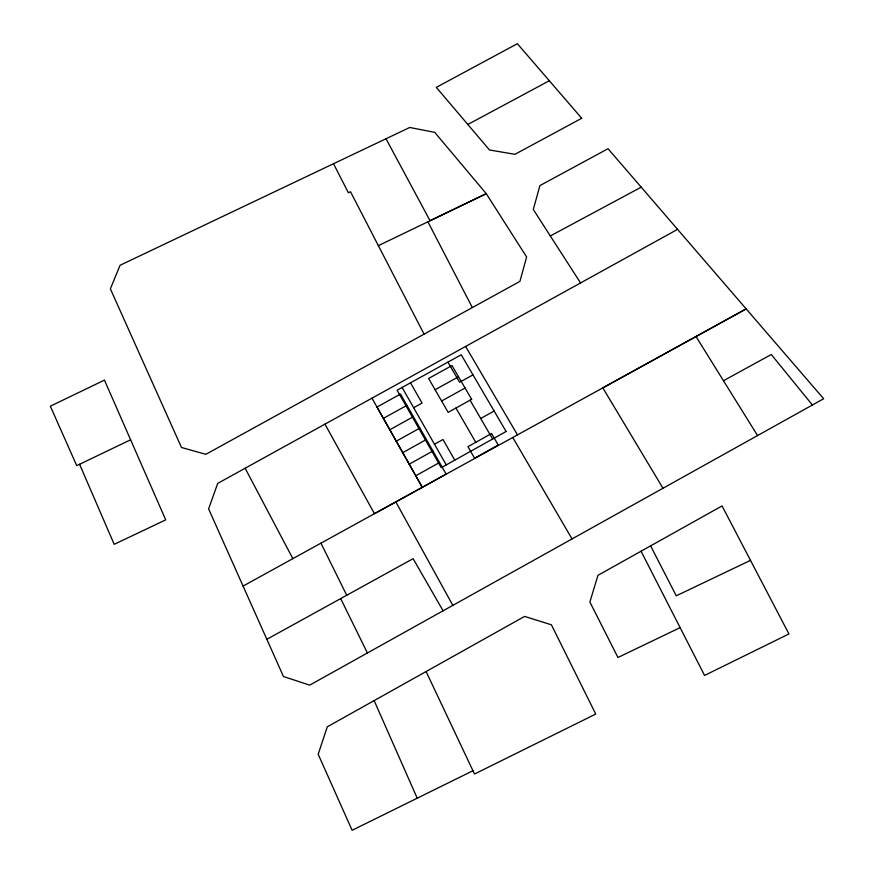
<?xml version="1.0" encoding="UTF-8"?>
<svg xmlns="http://www.w3.org/2000/svg" width="874" height="874" viewBox="0 0 874 874"><rect width="100%" height="100%" fill="white"/><g stroke="black" fill="none" stroke-linecap="round" stroke-linejoin="round"><path stroke-width="1.31" d="M641.057 551.232L704.564 675.438L788.938 633.945L722.055 505.926L597.947 575.321L589.884 602.011L617.951 657.499L680.125 627.619M434.476 444.221L442.965 439.502L454.786 460.139M480.7 418.504L494.138 411.031M409.251 464.181L432.947 450.984M415.773 475.751L439.513 462.521M422.339 487.364L446.111 474.09L400.489 394.043L376.989 407.044L422.339 487.364L374.454 513.683L324.953 424.163M443.096 610.795L309.713 685.14L283.471 676.531L208.613 508.887L217.692 483.398L677.569 229.359L823.658 398.73L443.096 610.795L413.107 558.661L266.854 639.298M413.653 407.721L422.076 403.056L410.485 382.834M472.965 374.848L459.604 382.244L447.903 362.142M389.815 429.757L413.391 416.679M441.61 401.024L465.077 388.012M396.261 441.184L419.881 428.074M402.739 452.666L426.403 439.502M383.391 418.373L406.923 405.339M435.099 389.728L458.522 376.749M243.048 586.083L746.178 308.883L602.841 387.892L662.984 488.282M723.475 380.725L771.294 354.516L812.405 405.012M467.841 124.479L549.32 80.736M641.21 187.167L608.02 148.711L539.903 185.605L533.304 209.465L550.314 235.958L641.21 187.167L677.569 229.359M472.932 770.737L352.113 830.3L318.191 754.284L327.269 726.84L524.597 616.41L551.396 624.801L595.74 714.069L474.516 774.025L426.097 671.527M378.355 245.67L486.261 193.678L526.629 256.989L519.91 281.373L205.827 454.327L181.475 447.477L110.375 288.846L120.077 265.27L409.72 127.473L434.728 132.356L486.261 193.678L430.063 220.729L386.013 138.769M79.589 464.28L114.188 544.327L165.721 519.877L104.443 380.103L50.342 406.202L76.726 465.645L130.619 439.786M750.46 560.376L676.258 595.817L650.627 545.868M550.314 235.958L580.554 282.936M696.021 336.545L757.561 435.58M465.613 346.454L517.474 434.87M512.754 437.481L572.055 538.941M470.059 400.205L492.641 439.021M455.955 408.038L475.773 442.299M402.106 387.466L446.264 464.892M371.974 398.162L422.295 487.386M395.835 501.927L452.852 605.398M245.146 468.256L292.845 558.628M427.91 221.788L472.342 307.582M424.065 334.163L350.529 191.756L348.387 192.739L333.497 163.722M320.966 543.169L346.727 595.27M340.696 598.603L367.408 652.987M374.138 700.609L417.226 798.202M491.559 433.504L467.94 446.669L474.582 458.205L498.246 444.997L491.559 433.504M506.112 431.505L441.239 467.688L397.102 390.23L461.232 354.778L506.112 431.505M471.654 399.32L448.154 412.364L428.61 378.475L451.989 365.54L471.654 399.32M581.723 118.274L514.95 154.305L489.484 149.967L436.312 87.378L517.353 43.7L581.723 118.274"/></g></svg>
